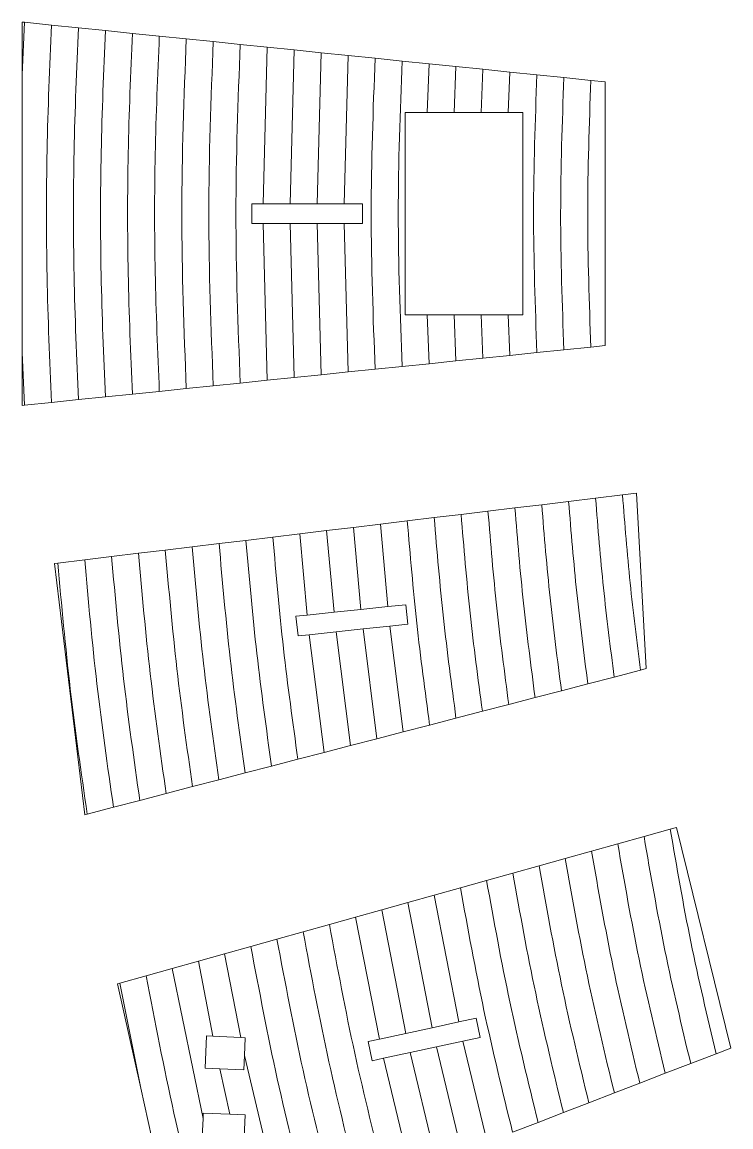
# Model space of a CAD drawing. Header units: millimetres. Extents: x -2136 to 2622, y -2915 to 1925.
# Drawn here: x -1664.6 to -1556, y -2557 to -2387.9 of the extents above; entities that cross this region are included whole.
import ezdxf

# ---------------------------------------------------------------- set-up
doc = ezdxf.new("R2010")
doc.units = ezdxf.units.MM

msp = doc.modelspace()

# ---------------------------------------------------------------- linework, layer by layer
at = {"color": 7, "linetype": 'Continuous', "lineweight": 15}
for p, q in [((-1664.59, -2387.93), (-1664.59, -2396)), ((-1664.22, -2387.96), (-1664.59, -2387.93)), ((-1664.22, -2387.96), (-1664.59, -2396)), ((-1664.22, -2387.96), (-1660.09, -2388.39)), ((-1655.96, -2388.81), (-1660.09, -2388.39)), ((-1655.96, -2388.81), (-1651.83, -2389.23)), ((-1647.7, -2389.65), (-1651.83, -2389.23)), ((-1647.7, -2389.65), (-1643.57, -2390.08)), ((-1639.44, -2390.5), (-1643.57, -2390.08)), ((-1639.44, -2390.5), (-1635.31, -2390.92)), ((-1631.18, -2391.34), (-1635.31, -2390.92)), ((-1631.18, -2391.34), (-1627.05, -2391.77)), ((-1627.69, -2415.75), (-1627.05, -2391.77)), ((-1622.92, -2392.19), (-1627.05, -2391.77)), ((-1622.92, -2392.19), (-1623.55, -2415.75)), ((-1622.92, -2392.19), (-1618.79, -2392.61)), ((-1619.41, -2415.75), (-1618.79, -2392.61)), ((-1614.66, -2393.03), (-1618.79, -2392.61)), ((-1614.66, -2393.03), (-1615.26, -2415.75)), ((-1614.66, -2393.03), (-1610.53, -2393.46)), ((-1606.4, -2393.88), (-1610.53, -2393.46)), ((-1606.4, -2393.88), (-1602.27, -2394.3)), ((-1602.58, -2401.76), (-1602.27, -2394.3)), ((-1598.14, -2394.72), (-1602.27, -2394.3)), ((-1598.14, -2394.72), (-1598.43, -2401.76)), ((-1598.14, -2394.72), (-1594.01, -2395.15)), ((-1594.28, -2401.76), (-1594.01, -2395.15)), ((-1589.88, -2395.57), (-1594.01, -2395.15)), ((-1664.59, -2438.48), (-1664.59, -2396)), ((-1589.88, -2395.57), (-1590.14, -2401.76)), ((-1589.88, -2395.57), (-1585.75, -2395.99)), ((-1581.62, -2396.41), (-1585.75, -2395.99)), ((-1581.62, -2396.41), (-1577.49, -2396.84)), ((-1575.29, -2397.06), (-1577.49, -2396.84)), ((-1575.29, -2437.43), (-1575.29, -2397.06)), ((-1605.93, -2401.76), (-1605.93, -2432.73)), ((-1602.58, -2401.76), (-1605.93, -2401.76)), ((-1598.43, -2401.76), (-1602.58, -2401.76)), ((-1594.28, -2401.76), (-1598.43, -2401.76)), ((-1590.14, -2401.76), (-1594.28, -2401.76)), ((-1587.93, -2401.76), (-1590.14, -2401.76)), ((-1587.93, -2432.73), (-1587.93, -2401.76)), ((-1629.39, -2418.75), (-1629.39, -2415.75)), ((-1629.39, -2415.75), (-1627.69, -2415.75)), ((-1623.55, -2415.75), (-1627.69, -2415.75)), ((-1623.55, -2415.75), (-1619.41, -2415.75)), ((-1615.26, -2415.75), (-1619.41, -2415.75)), ((-1615.26, -2415.75), (-1612.47, -2415.75)), ((-1612.47, -2415.75), (-1612.47, -2418.75)), ((-1627.69, -2418.75), (-1629.39, -2418.75)), ((-1627.05, -2442.73), (-1627.69, -2418.75)), ((-1627.69, -2418.75), (-1623.55, -2418.75)), ((-1623.55, -2418.75), (-1622.92, -2442.3)), ((-1619.41, -2418.75), (-1623.55, -2418.75)), ((-1618.79, -2441.88), (-1619.41, -2418.75)), ((-1619.41, -2418.75), (-1615.26, -2418.75)), ((-1615.26, -2418.75), (-1614.66, -2441.46)), ((-1612.47, -2418.75), (-1615.26, -2418.75)), ((-1605.93, -2432.73), (-1602.58, -2432.73)), ((-1602.27, -2440.19), (-1602.58, -2432.73)), ((-1602.58, -2432.73), (-1598.43, -2432.73)), ((-1598.43, -2432.73), (-1598.14, -2439.77)), ((-1598.43, -2432.73), (-1594.28, -2432.73)), ((-1594.01, -2439.35), (-1594.28, -2432.73)), ((-1594.28, -2432.73), (-1590.14, -2432.73)), ((-1590.14, -2432.73), (-1589.88, -2438.92)), ((-1590.14, -2432.73), (-1587.93, -2432.73)), ((-1577.49, -2437.66), (-1575.29, -2437.43)), ((-1664.59, -2438.48), (-1664.59, -2446.57)), ((-1664.59, -2438.48), (-1664.22, -2446.53)), ((-1594.01, -2439.35), (-1589.88, -2438.92)), ((-1585.75, -2438.5), (-1589.88, -2438.92)), ((-1585.75, -2438.5), (-1581.62, -2438.08)), ((-1577.49, -2437.66), (-1581.62, -2438.08)), ((-1610.53, -2441.04), (-1606.4, -2440.61)), ((-1602.27, -2440.19), (-1606.4, -2440.61)), ((-1602.27, -2440.19), (-1598.14, -2439.77)), ((-1594.01, -2439.35), (-1598.14, -2439.77)), ((-1627.05, -2442.73), (-1622.92, -2442.3)), ((-1618.79, -2441.88), (-1622.92, -2442.3)), ((-1618.79, -2441.88), (-1614.66, -2441.46)), ((-1610.53, -2441.04), (-1614.66, -2441.46)), ((-1643.57, -2444.42), (-1639.44, -2444)), ((-1635.31, -2443.57), (-1639.44, -2444)), ((-1635.31, -2443.57), (-1631.18, -2443.15)), ((-1627.05, -2442.73), (-1631.18, -2443.15)), ((-1660.09, -2446.11), (-1655.96, -2445.69)), ((-1651.83, -2445.26), (-1655.96, -2445.69)), ((-1651.83, -2445.26), (-1647.7, -2444.84)), ((-1643.57, -2444.42), (-1647.7, -2444.84)), ((-1664.59, -2446.57), (-1664.22, -2446.53)), ((-1660.09, -2446.11), (-1664.22, -2446.53)), ((-1576.77, -2460.77), (-1580.89, -2461.26)), ((-1576.77, -2460.77), (-1572.65, -2460.27)), ((-1570.49, -2460.01), (-1572.65, -2460.27)), ((-1569, -2486.85), (-1570.49, -2460.01)), ((-1593.24, -2462.75), (-1597.36, -2463.25)), ((-1593.24, -2462.75), (-1589.12, -2462.26)), ((-1585.01, -2461.76), (-1589.12, -2462.26)), ((-1585.01, -2461.76), (-1580.89, -2461.26)), ((-1609.71, -2464.74), (-1605.6, -2464.24)), ((-1601.48, -2463.74), (-1605.6, -2464.24)), ((-1601.48, -2463.74), (-1597.36, -2463.25)), ((-1617.95, -2465.73), (-1622.06, -2466.22)), ((-1617.95, -2465.73), (-1613.83, -2465.23)), ((-1617.95, -2465.73), (-1616.82, -2478.23)), ((-1609.71, -2464.74), (-1613.83, -2465.23)), ((-1612.7, -2477.79), (-1613.83, -2465.23)), ((-1609.71, -2464.74), (-1608.58, -2477.36)), ((-1634.42, -2467.71), (-1638.53, -2468.21)), ((-1634.42, -2467.71), (-1630.3, -2467.22)), ((-1626.18, -2466.72), (-1630.3, -2467.22)), ((-1626.18, -2466.72), (-1622.06, -2466.22)), ((-1620.94, -2478.66), (-1622.06, -2466.22)), ((-1650.88, -2469.7), (-1646.77, -2469.2)), ((-1642.65, -2468.7), (-1646.77, -2469.2)), ((-1642.65, -2468.7), (-1638.53, -2468.21)), ((-1659.12, -2470.69), (-1659.61, -2470.75)), ((-1659.61, -2470.75), (-1654.98, -2509.19)), ((-1659.12, -2470.69), (-1655, -2470.19)), ((-1650.88, -2469.7), (-1655, -2470.19)), ((-1616.82, -2478.23), (-1612.7, -2477.79)), ((-1608.58, -2477.36), (-1612.7, -2477.79)), ((-1608.58, -2477.36), (-1605.83, -2477.06)), ((-1605.83, -2477.06), (-1605.52, -2480.05)), ((-1622.65, -2478.84), (-1620.94, -2478.66)), ((-1622.33, -2481.83), (-1622.65, -2478.84)), ((-1616.82, -2478.23), (-1620.94, -2478.66)), ((-1620.62, -2481.65), (-1616.5, -2481.21)), ((-1612.38, -2480.77), (-1616.5, -2481.21)), ((-1616.5, -2481.21), (-1614.28, -2498.62)), ((-1612.38, -2480.77), (-1608.26, -2480.34)), ((-1610.25, -2497.57), (-1612.38, -2480.77)), ((-1605.52, -2480.05), (-1608.26, -2480.34)), ((-1608.26, -2480.34), (-1606.21, -2496.52)), ((-1620.62, -2481.65), (-1622.33, -2481.83)), ((-1618.32, -2499.66), (-1620.62, -2481.65)), ((-1577.95, -2489.18), (-1573.91, -2488.13)), ((-1569.87, -2487.08), (-1573.91, -2488.13)), ((-1569.87, -2487.08), (-1569, -2486.85)), ((-1577.95, -2489.18), (-1581.99, -2490.23)), ((-1586.03, -2491.28), (-1590.07, -2492.32)), ((-1586.03, -2491.28), (-1581.99, -2490.23)), ((-1594.1, -2493.37), (-1590.07, -2492.32)), ((-1602.18, -2495.47), (-1598.14, -2494.42)), ((-1594.1, -2493.37), (-1598.14, -2494.42)), ((-1610.25, -2497.57), (-1606.21, -2496.52)), ((-1602.18, -2495.47), (-1606.21, -2496.52)), ((-1610.25, -2497.57), (-1614.28, -2498.62)), ((-1618.32, -2499.66), (-1622.35, -2500.71)), ((-1618.32, -2499.66), (-1614.28, -2498.62)), ((-1626.39, -2501.76), (-1622.35, -2500.71)), ((-1634.46, -2503.86), (-1630.42, -2502.81)), ((-1626.39, -2501.76), (-1630.42, -2502.81)), ((-1642.52, -2505.95), (-1638.49, -2504.9)), ((-1634.46, -2503.86), (-1638.49, -2504.9)), ((-1642.52, -2505.95), (-1646.56, -2507)), ((-1650.59, -2508.05), (-1654.62, -2509.1)), ((-1650.59, -2508.05), (-1646.56, -2507)), ((-1654.98, -2509.19), (-1654.62, -2509.1)), ((-1569.35, -2512.54), (-1565.33, -2511.42)), ((-1564.4, -2511.16), (-1565.33, -2511.42)), ((-1556.04, -2544.89), (-1564.4, -2511.16)), ((-1569.35, -2512.54), (-1573.37, -2513.67)), ((-1577.38, -2514.79), (-1581.4, -2515.91)), ((-1577.38, -2514.79), (-1573.37, -2513.67)), ((-1585.42, -2517.03), (-1581.4, -2515.91)), ((-1593.45, -2519.28), (-1589.43, -2518.15)), ((-1585.42, -2517.03), (-1589.43, -2518.15)), ((-1593.45, -2519.28), (-1597.46, -2520.4)), ((-1601.47, -2521.52), (-1605.49, -2522.64)), ((-1601.47, -2521.52), (-1597.46, -2520.4)), ((-1601.47, -2521.52), (-1597.71, -2540.9)), ((-1609.5, -2523.76), (-1605.49, -2522.64)), ((-1601.77, -2541.78), (-1605.49, -2522.64)), ((-1617.52, -2526), (-1613.51, -2524.88)), ((-1609.5, -2523.76), (-1613.51, -2524.88)), ((-1609.87, -2543.53), (-1613.51, -2524.88)), ((-1609.5, -2523.76), (-1605.82, -2542.66)), ((-1617.52, -2526), (-1621.54, -2527.12)), ((-1625.55, -2528.24), (-1629.56, -2529.37)), ((-1625.55, -2528.24), (-1621.54, -2527.12)), ((-1633.57, -2530.49), (-1629.56, -2529.37)), ((-1641.59, -2532.73), (-1637.58, -2531.61)), ((-1633.57, -2530.49), (-1637.58, -2531.61)), ((-1635.36, -2543.1), (-1637.58, -2531.61)), ((-1633.57, -2530.49), (-1631.1, -2543.28)), ((-1641.59, -2532.73), (-1645.6, -2533.85)), ((-1641.59, -2532.73), (-1636.88, -2555.69)), ((-1649.6, -2534.97), (-1649.95, -2535.06)), ((-1649.95, -2535.06), (-1646.4, -2551.04)), ((-1649.6, -2534.97), (-1645.6, -2533.85)), ((-1649.6, -2534.97), (-1646.4, -2551.04)), ((-1597.71, -2540.9), (-1595.07, -2540.33)), ((-1595.07, -2540.33), (-1594.44, -2543.26)), ((-1605.82, -2542.66), (-1601.77, -2541.78)), ((-1597.71, -2540.9), (-1601.77, -2541.78)), ((-1636.32, -2543.05), (-1636.53, -2547.97)), ((-1635.36, -2543.1), (-1636.32, -2543.05)), ((-1631.1, -2543.28), (-1635.36, -2543.1)), ((-1630.4, -2543.31), (-1631.1, -2543.28)), ((-1630.52, -2546.04), (-1630.4, -2543.31)), ((-1611.61, -2543.91), (-1609.87, -2543.53)), ((-1610.97, -2546.84), (-1611.61, -2543.91)), ((-1605.82, -2542.66), (-1609.87, -2543.53)), ((-1601.12, -2544.71), (-1597.07, -2543.83)), ((-1594.44, -2543.26), (-1597.07, -2543.83)), ((-1597.07, -2543.83), (-1593.37, -2559.27)), ((-1609.22, -2546.46), (-1605.17, -2545.59)), ((-1601.12, -2544.71), (-1605.17, -2545.59)), ((-1605.17, -2545.59), (-1601.16, -2562.27)), ((-1597.26, -2560.77), (-1601.12, -2544.71)), ((-1558.31, -2545.76), (-1556.04, -2544.89)), ((-1630.61, -2548.22), (-1630.52, -2546.04)), ((-1630.52, -2546.04), (-1624.51, -2571.26)), ((-1609.22, -2546.46), (-1610.97, -2546.84)), ((-1605.05, -2563.77), (-1609.22, -2546.46)), ((-1566.1, -2548.76), (-1562.2, -2547.26)), ((-1558.31, -2545.76), (-1562.2, -2547.26)), ((-1636.53, -2547.97), (-1634.32, -2548.06)), ((-1632.78, -2555.02), (-1634.32, -2548.06)), ((-1634.32, -2548.06), (-1630.61, -2548.22)), ((-1566.1, -2548.76), (-1570, -2550.26)), ((-1573.89, -2551.76), (-1570, -2550.26)), ((-1644.7, -2558.7), (-1646.4, -2551.04)), ((-1573.89, -2551.76), (-1577.79, -2553.27)), ((-1581.69, -2554.77), (-1577.79, -2553.27)), ((-1636.88, -2555.69), (-1637.04, -2559.39)), ((-1636.85, -2554.85), (-1636.88, -2555.69)), ((-1632.78, -2555.02), (-1636.85, -2554.85)), ((-1630.42, -2555.12), (-1632.78, -2555.02)), ((-1630.61, -2559.67), (-1630.42, -2555.12)), ((-1581.69, -2554.77), (-1585.58, -2556.27)), ((-1589.48, -2557.77), (-1585.58, -2556.27))]:
    msp.add_line(p, q, dxfattribs=at)
at = {"color": 7, "linetype": 'Continuous', "lineweight": 15, "flags": 128}
for points in [[(-1613.51, -2524.88), (-1613.51, -2524.88)], [(-1629.56, -2529.37), (-1629.56, -2529.37)]]:
    msp.add_lwpolyline(points, dxfattribs=at)
at = {"color": 7, "linetype": 'Continuous', "lineweight": 15}
for points, knots in [([(-1660.09, -2446.11), (-1660.36, -2439.68), (-1660.89, -2426.84), (-1660.89, -2407.58), (-1660.36, -2394.78), (-1660.09, -2388.39)], [0, 0, 0, 0, 0.334227, 0.667704, 1, 1, 1, 1]), ([(-1655.96, -2388.81), (-1656.23, -2395.11), (-1656.75, -2407.72), (-1656.75, -2426.7), (-1656.23, -2439.35), (-1655.96, -2445.69)], [0, 0, 0, 0, 0.332289, 0.665769, 1, 1, 1, 1]), ([(-1651.83, -2445.26), (-1652.09, -2439.02), (-1652.61, -2426.56), (-1652.6, -2407.86), (-1652.09, -2395.43), (-1651.83, -2389.23)], [0, 0, 0, 0, 0.334235, 0.667717, 1, 1, 1, 1]), ([(-1647.7, -2389.65), (-1647.96, -2395.76), (-1648.46, -2408.01), (-1648.46, -2426.42), (-1647.96, -2438.69), (-1647.7, -2444.84)], [0, 0, 0, 0, 0.332276, 0.66576, 1, 1, 1, 1]), ([(-1643.57, -2444.42), (-1643.82, -2438.37), (-1644.32, -2426.28), (-1644.32, -2408.15), (-1643.82, -2396.09), (-1643.57, -2390.08)], [0, 0, 0, 0, 0.334245, 0.667731, 1, 1, 1, 1]), ([(-1639.44, -2390.5), (-1639.78, -2399.39), (-1640.47, -2417.23), (-1639.79, -2435.06), (-1639.44, -2444)], [0, 0, 0, 0, 0.498824, 1, 1, 1, 1]), ([(-1639.44, -2390.5), (-1639.78, -2399.39), (-1640.47, -2417.23), (-1639.79, -2435.06), (-1639.44, -2444)], [0, 0, 0, 0, 0.498824, 1, 1, 1, 1]), ([(-1635.31, -2443.57), (-1635.65, -2434.78), (-1636.32, -2417.23), (-1635.65, -2399.68), (-1635.31, -2390.92)], [0, 0, 0, 0, 0.501183, 1, 1, 1, 1]), ([(-1635.31, -2443.57), (-1635.65, -2434.78), (-1636.32, -2417.23), (-1635.65, -2399.68), (-1635.31, -2390.92)], [0, 0, 0, 0, 0.501183, 1, 1, 1, 1]), ([(-1631.18, -2391.34), (-1631.51, -2399.96), (-1632.17, -2417.23), (-1631.51, -2434.49), (-1631.18, -2443.15)], [0, 0, 0, 0, 0.498809, 1, 1, 1, 1]), ([(-1610.53, -2441.04), (-1610.83, -2433.09), (-1611.41, -2417.23), (-1610.83, -2401.37), (-1610.53, -2393.46)], [0, 0, 0, 0, 0.50124, 1, 1, 1, 1]), ([(-1610.53, -2441.04), (-1610.83, -2433.09), (-1611.41, -2417.23), (-1610.83, -2401.37), (-1610.53, -2393.46)], [0, 0, 0, 0, 0.50124, 1, 1, 1, 1]), ([(-1606.4, -2393.88), (-1606.69, -2401.65), (-1607.26, -2417.23), (-1606.69, -2432.81), (-1606.4, -2440.61)], [0, 0, 0, 0, 0.498749, 1, 1, 1, 1]), ([(-1606.4, -2393.88), (-1606.69, -2401.65), (-1607.26, -2417.23), (-1606.69, -2432.81), (-1606.4, -2440.61)], [0, 0, 0, 0, 0.498749, 1, 1, 1, 1]), ([(-1585.75, -2438.5), (-1586.01, -2431.4), (-1586.51, -2417.23), (-1586.01, -2403.06), (-1585.75, -2395.99)], [0, 0, 0, 0, 0.501317, 1, 1, 1, 1]), ([(-1585.75, -2438.5), (-1586.01, -2431.4), (-1586.51, -2417.23), (-1586.01, -2403.06), (-1585.75, -2395.99)], [0, 0, 0, 0, 0.501317, 1, 1, 1, 1]), ([(-1581.62, -2396.41), (-1581.87, -2403.34), (-1582.36, -2417.23), (-1581.87, -2431.12), (-1581.62, -2438.08)], [0, 0, 0, 0, 0.4986676, 1, 1, 1, 1]), ([(-1581.62, -2396.41), (-1581.87, -2403.34), (-1582.36, -2417.23), (-1581.87, -2431.12), (-1581.62, -2438.08)], [0, 0, 0, 0, 0.4986676, 1, 1, 1, 1]), ([(-1577.49, -2437.66), (-1577.73, -2430.84), (-1578.21, -2417.23), (-1577.73, -2403.62), (-1577.49, -2396.84)], [0, 0, 0, 0, 0.501293, 1, 1, 1, 1]), ([(-1577.49, -2437.66), (-1577.73, -2430.84), (-1578.21, -2417.23), (-1577.73, -2403.62), (-1577.49, -2396.84)], [0, 0, 0, 0, 0.501293, 1, 1, 1, 1]), ([(-1576.77, -2460.77), (-1576.4, -2465.35), (-1575.66, -2474.49), (-1574.5, -2483.59), (-1573.91, -2488.13)], [0, 0, 0, 0, 0.500759, 1, 1, 1, 1]), ([(-1576.77, -2460.77), (-1576.4, -2465.35), (-1575.66, -2474.49), (-1574.5, -2483.59), (-1573.91, -2488.13)], [0, 0, 0, 0, 0.500759, 1, 1, 1, 1]), ([(-1569.87, -2487.08), (-1570.44, -2482.63), (-1571.58, -2473.72), (-1572.29, -2464.76), (-1572.65, -2460.27)], [0, 0, 0, 0, 0.499065, 1, 1, 1, 1]), ([(-1593.24, -2462.75), (-1592.83, -2467.7), (-1592.01, -2477.58), (-1590.71, -2487.41), (-1590.07, -2492.32)], [0, 0, 0, 0, 0.500656, 1, 1, 1, 1]), ([(-1586.03, -2491.28), (-1586.66, -2486.46), (-1587.92, -2476.81), (-1588.72, -2467.11), (-1589.12, -2462.26)], [0, 0, 0, 0, 0.499319, 1, 1, 1, 1]), ([(-1585.01, -2461.76), (-1584.62, -2466.52), (-1583.84, -2476.04), (-1582.61, -2485.5), (-1581.99, -2490.23)], [0, 0, 0, 0, 0.500706, 1, 1, 1, 1]), ([(-1585.01, -2461.76), (-1584.62, -2466.52), (-1583.84, -2476.04), (-1582.61, -2485.5), (-1581.99, -2490.23)], [0, 0, 0, 0, 0.500706, 1, 1, 1, 1]), ([(-1577.95, -2489.18), (-1578.55, -2484.54), (-1579.75, -2475.26), (-1580.51, -2465.94), (-1580.89, -2461.26)], [0, 0, 0, 0, 0.4992677, 1, 1, 1, 1]), ([(-1602.18, -2495.47), (-1602.87, -2490.29), (-1604.27, -2479.9), (-1605.15, -2469.47), (-1605.6, -2464.24)], [0, 0, 0, 0, 0.499414, 1, 1, 1, 1]), ([(-1601.48, -2463.74), (-1601.05, -2468.88), (-1600.18, -2479.13), (-1598.82, -2489.33), (-1598.14, -2494.42)], [0, 0, 0, 0, 0.50061, 1, 1, 1, 1]), ([(-1594.1, -2493.37), (-1594.77, -2488.37), (-1596.1, -2478.36), (-1596.94, -2468.29), (-1597.36, -2463.25)], [0, 0, 0, 0, 0.499367, 1, 1, 1, 1]), ([(-1594.1, -2493.37), (-1594.77, -2488.37), (-1596.1, -2478.36), (-1596.94, -2468.29), (-1597.36, -2463.25)], [0, 0, 0, 0, 0.499367, 1, 1, 1, 1]), ([(-1634.42, -2467.71), (-1633.9, -2473.58), (-1632.86, -2485.32), (-1631.24, -2496.98), (-1630.42, -2502.81)], [0, 0, 0, 0, 0.500438, 1, 1, 1, 1]), ([(-1626.39, -2501.76), (-1627.18, -2496.02), (-1628.78, -2484.54), (-1629.79, -2473), (-1630.3, -2467.22)], [0, 0, 0, 0, 0.499542, 1, 1, 1, 1]), ([(-1626.18, -2466.72), (-1625.69, -2472.41), (-1624.7, -2483.77), (-1623.13, -2495.07), (-1622.35, -2500.71)], [0, 0, 0, 0, 0.500478, 1, 1, 1, 1]), ([(-1642.52, -2505.95), (-1643.39, -2499.85), (-1645.12, -2487.64), (-1646.22, -2475.35), (-1646.77, -2469.2)], [0, 0, 0, 0, 0.499621, 1, 1, 1, 1]), ([(-1642.65, -2468.7), (-1642.11, -2474.76), (-1641.03, -2486.86), (-1639.34, -2498.89), (-1638.49, -2504.9)], [0, 0, 0, 0, 0.500397, 1, 1, 1, 1]), ([(-1642.65, -2468.7), (-1642.11, -2474.76), (-1641.03, -2486.86), (-1639.34, -2498.89), (-1638.49, -2504.9)], [0, 0, 0, 0, 0.500397, 1, 1, 1, 1]), ([(-1634.46, -2503.86), (-1635.29, -2497.94), (-1636.95, -2486.09), (-1638, -2474.17), (-1638.53, -2468.21)], [0, 0, 0, 0, 0.499583, 1, 1, 1, 1]), ([(-1659.12, -2470.69), (-1658.53, -2477.11), (-1657.37, -2489.95), (-1655.54, -2502.72), (-1654.62, -2509.1)], [0, 0, 0, 0, 0.5003208, 1, 1, 1, 1]), ([(-1650.59, -2508.05), (-1651.49, -2501.76), (-1653.29, -2489.18), (-1654.43, -2476.52), (-1655, -2470.19)], [0, 0, 0, 0, 0.49966, 1, 1, 1, 1]), ([(-1650.88, -2469.7), (-1650.32, -2475.94), (-1649.2, -2488.41), (-1647.44, -2500.81), (-1646.56, -2507)], [0, 0, 0, 0, 0.5003588, 1, 1, 1, 1]), ([(-1558.31, -2545.76), (-1559.66, -2540.07), (-1562.36, -2528.7), (-1564.34, -2517.18), (-1565.33, -2511.42)], [0, 0, 0, 0, 0.500275, 1, 1, 1, 1]), ([(-1569.35, -2512.54), (-1568.34, -2518.36), (-1566.32, -2530.01), (-1563.58, -2541.51), (-1562.2, -2547.26)], [0, 0, 0, 0, 0.4996565, 1, 1, 1, 1]), ([(-1577.38, -2514.79), (-1576.34, -2520.73), (-1574.24, -2532.63), (-1571.41, -2544.38), (-1570, -2550.26)], [0, 0, 0, 0, 0.499522, 1, 1, 1, 1]), ([(-1566.1, -2548.76), (-1567.5, -2542.95), (-1570.28, -2531.32), (-1572.34, -2519.55), (-1573.37, -2513.67)], [0, 0, 0, 0, 0.500411, 1, 1, 1, 1]), ([(-1573.89, -2551.76), (-1575.33, -2545.82), (-1578.2, -2533.95), (-1580.34, -2521.92), (-1581.4, -2515.91)], [0, 0, 0, 0, 0.500544, 1, 1, 1, 1]), ([(-1581.69, -2554.77), (-1583.17, -2548.7), (-1586.12, -2536.57), (-1588.33, -2524.29), (-1589.43, -2518.15)], [0, 0, 0, 0, 0.500675, 1, 1, 1, 1]), ([(-1585.42, -2517.03), (-1584.33, -2523.1), (-1582.16, -2535.26), (-1579.25, -2547.26), (-1577.79, -2553.27)], [0, 0, 0, 0, 0.499391, 1, 1, 1, 1]), ([(-1593.45, -2519.28), (-1592.33, -2525.47), (-1590.08, -2537.88), (-1587.08, -2550.13), (-1585.58, -2556.27)], [0, 0, 0, 0, 0.499262, 1, 1, 1, 1]), ([(-1589.48, -2557.77), (-1591, -2551.57), (-1594.04, -2539.19), (-1596.32, -2526.66), (-1597.46, -2520.4)], [0, 0, 0, 0, 0.500801, 1, 1, 1, 1]), ([(-1617.52, -2526), (-1616.3, -2532.58), (-1613.83, -2545.75), (-1610.58, -2558.75), (-1608.94, -2565.26)], [0, 0, 0, 0, 0.498897, 1, 1, 1, 1]), ([(-1625.55, -2528.24), (-1624.28, -2534.94), (-1621.75, -2548.37), (-1618.4, -2561.62), (-1616.73, -2568.26)], [0, 0, 0, 0, 0.4987821, 1, 1, 1, 1]), ([(-1612.84, -2566.76), (-1614.49, -2560.19), (-1617.79, -2547.06), (-1620.29, -2533.76), (-1621.54, -2527.12)], [0, 0, 0, 0, 0.501161, 1, 1, 1, 1]), ([(-1620.62, -2569.76), (-1622.32, -2563.06), (-1625.7, -2549.68), (-1628.27, -2536.13), (-1629.56, -2529.37)], [0, 0, 0, 0, 0.501273, 1, 1, 1, 1]), ([(-1636.19, -2575.76), (-1637.97, -2568.8), (-1641.52, -2554.92), (-1644.24, -2540.86), (-1645.6, -2533.85)], [0, 0, 0, 0, 0.50149, 1, 1, 1, 1])]:
    msp.add_open_spline(points, degree=3, knots=knots, dxfattribs=at)

doc.saveas('drawing.dxf')
